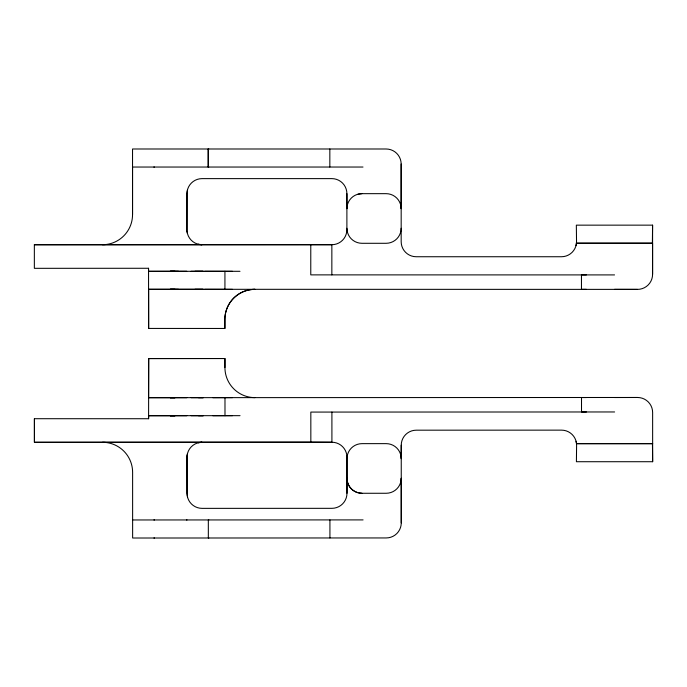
<?xml version="1.0" encoding="UTF-8"?>
<svg xmlns="http://www.w3.org/2000/svg" width="687" height="687" viewBox="0 0 687 687"><rect width="100%" height="100%" fill="white"/><g stroke="black" fill="none" stroke-linecap="round" stroke-linejoin="round"><path stroke-width="1.03" d="M102.457 244.727A30.082 30.082 0 0 0 132.539 214.645L132.539 148.993L386.12 148.993A15.045 15.045 0 0 1 401.156 164.03L401.165 208.711A15.037 15.037 0 0 0 386.128 193.665L361.937 193.665L358.039 194.181M198.148 442.789L202.038 442.265A15.045 15.045 0 0 0 187.517 453.429L187.001 455.893L187.036 493.326A15.045 15.045 0 0 0 202.081 508.363L331.933 508.328A15.045 15.045 0 0 0 346.969 493.283L346.969 457.276A15.045 15.045 0 0 0 331.915 442.239L34.419 442.291L34.41 418.709L148.598 418.727L148.684 358.571L224.915 358.52L224.932 367.554A30.082 30.082 0 0 0 254.997 397.636M208.754 167.044L208.238 167.044L208.238 148.993L208.754 148.993M198.079 244.203L201.978 244.727A15.045 15.045 0 0 1 187.448 233.563L186.933 231.098L186.976 193.657A15.045 15.045 0 0 1 201.995 178.629L331.847 178.62A15.045 15.045 0 0 1 346.892 193.665L346.892 229.673A15.045 15.045 0 0 1 331.855 244.709L34.35 244.744L34.35 268.325L148.538 268.274L148.641 328.429L224.872 328.463L224.881 319.429A30.082 30.082 0 0 1 254.946 289.33M224.907 367.562L224.915 358.528L148.684 358.571L148.59 397.704L186.787 397.704M232.455 289.33L224.932 289.321L224.932 271.279L204.666 271.253M310.782 244.821L310.773 274.877L614.547 274.912M329.837 167.035L329.837 148.993M331.847 274.877L331.855 244.709L34.35 244.744M346.892 193.665L346.892 208.702A15.028 15.028 0 0 1 361.929 193.665M652.573 274.336L652.573 243.198L576.341 243.207L652.384 243.198L652.581 225.147L652.581 274.336A15.045 15.045 0 0 1 637.536 289.382L148.529 289.296L203.275 289.304L195.005 289.287M148.598 418.727L148.598 415.687L240.038 415.669M187.465 189.775L186.976 193.657L186.933 231.098L187.448 233.563M576.015 245.594L576.47 243.224M346.969 457.276L347.476 454.803M187.517 453.429L187.001 455.893L187.053 493.335L187.542 497.216M576.539 443.656L652.641 443.656L576.539 443.656L576.084 441.286M148.538 268.274L148.538 271.313L186.735 271.262M232.507 397.644L212.85 397.704M224.993 415.687L232.515 415.669M198.483 397.696L203.335 397.687L191.063 397.679M586.397 397.541L581.511 397.541L581.511 411.977L586.406 411.968M614.607 397.533L637.579 397.49A15.045 15.045 0 0 1 652.633 412.518L652.65 461.716L576.41 461.724L576.599 445.176A15.045 15.045 0 0 0 561.554 430.139L416.279 430.182A15.045 15.045 0 0 0 401.234 445.228L401.242 458.684A15.045 15.045 0 0 0 386.197 443.639L361.997 443.647A15.045 15.045 0 0 0 346.961 458.693L346.969 493.283M198.491 415.721L203.335 415.704L191.072 415.695M212.85 415.729L224.993 415.704L224.984 397.661M362.994 167.035L132.539 167.044L132.539 214.645M153.845 167.044L154.403 167.044M652.581 225.147L576.341 225.156L576.53 241.704A15.045 15.045 0 0 1 561.485 256.74L416.21 256.74A15.045 15.045 0 0 1 401.174 241.704L401.174 164.03M175.03 271.271L170.187 271.279L178.457 271.288M191.012 271.288L203.275 271.279L195.005 271.271M148.538 271.313L239.978 271.305M175.03 289.287L170.187 289.296L178.457 289.313M148.693 397.67L637.588 397.481M614.607 411.96L310.833 412.08L310.842 442.136L331.915 442.239L331.907 412.071M186.787 415.721L148.59 415.729M310.842 442.136L34.419 442.291L34.41 418.709M362.015 493.275A15.045 15.045 0 0 1 346.961 478.238A15.028 15.028 0 0 0 358.125 492.768L362.015 493.275L386.206 493.266A15.037 15.037 0 0 0 401.242 478.221L401.251 522.893A15.045 15.045 0 0 1 386.223 537.947L132.634 538.015L132.617 472.364A30.082 30.082 0 0 0 102.526 442.282M153.931 519.956L154.489 519.956M186.46 519.947L187.019 519.947M208.839 519.939L208.324 519.939L208.333 537.99L208.839 537.99M132.625 519.965L363.079 519.904M153.931 538.007L154.498 538.007M232.455 271.305L224.932 271.296M586.346 274.912L581.46 274.903L581.46 289.33L586.346 289.339M614.547 289.339L637.527 289.373M204.666 289.279L224.932 289.304M652.65 461.716L652.452 443.656M346.892 229.673L347.399 232.137M401.242 445.228L401.26 522.901M329.923 519.913L329.932 537.955M224.872 328.446L224.864 319.412A30.082 30.082 0 0 1 254.963 289.347M208.238 148.993L208.238 167.035M148.641 289.33L148.641 328.429M346.892 228.247A15.045 15.045 0 0 0 361.929 243.292L386.128 243.292A15.045 15.045 0 0 0 401.165 228.247M170.805 397.687L170.239 397.696L175.082 397.704L170.805 397.687M170.805 415.712L170.247 415.721L175.091 415.721L170.805 415.712"/></g></svg>
